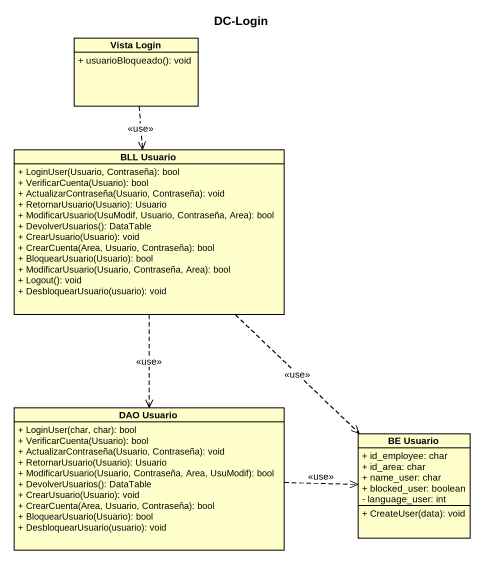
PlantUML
@startuml
title DC-Login
hide circle
hide empty members
skinparam classAttributeIconSize 0
class "Vista Login" as Vista_Login {
  + usuarioBloqueado(): void
}
class "BLL Usuario" as BLL_Usuario {
  + LoginUser(Usuario, Contraseña): bool
  + VerificarCuenta(Usuario): bool
  + ActualizarContraseña(Usuario, Contraseña): void
  + RetornarUsuario(Usuario): Usuario
  + ModificarUsuario(UsuModif, Usuario, Contraseña, Area): bool
  + DevolverUsuarios(): DataTable
  + CrearUsuario(Usuario): void
  + CrearCuenta(Area, Usuario, Contraseña): bool
  + BloquearUsuario(Usuario): bool
  + ModificarUsuario(Usuario, Contraseña, Area): bool
  + Logout(): void
  + DesbloquearUsuario(usuario): void
}
class "DAO Usuario" as DAO_Usuario {
  + LoginUser(char, char): bool
  + VerificarCuenta(Usuario): bool
  + ActualizarContraseña(Usuario, Contraseña): void
  + RetornarUsuario(Usuario): Usuario
  + ModificarUsuario(Usuario, Contraseña, Area, UsuModif): bool
  + DevolverUsuarios(): DataTable
  + CrearUsuario(Usuario): void
  + CrearCuenta(Area, Usuario, Contraseña): bool
  + BloquearUsuario(Usuario): bool
  + DesbloquearUsuario(usuario): void
}
class "BE Usuario" as BE_Usuario {
  + id_employee: char
  + id_area: char
  + name_user: char
  + blocked_user: boolean
  - language_user: int
  + CreateUser(data): void
}
Vista_Login ..> BLL_Usuario : <<use>>
BLL_Usuario ..> DAO_Usuario : <<use>>
BLL_Usuario ..> BE_Usuario : <<use>>
DAO_Usuario .right.> BE_Usuario : <<use>>
@enduml
